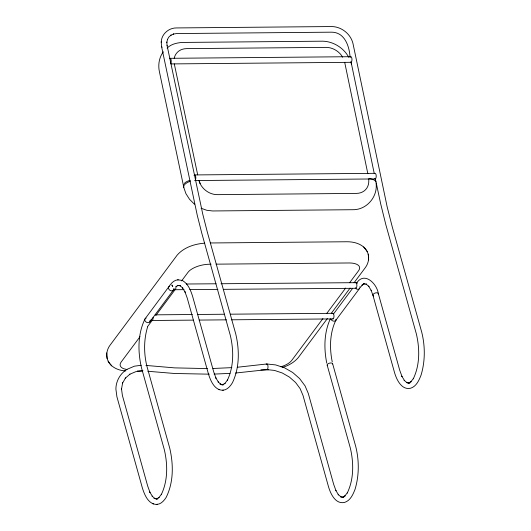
<?xml version="1.0" encoding="UTF-8"?>
<svg xmlns="http://www.w3.org/2000/svg" width="531" height="531" viewBox="0 0 531 531"><rect width="100%" height="100%" fill="white"/><g stroke="black" fill="none" stroke-linecap="round" stroke-linejoin="round"><path stroke-width="0.8" d="M368.846 178.582L368.726 182.359A16.481 13.527 38.2 0 1 356.401 193.41L217.398 194.645A16.859 13.846 38.2 0 1 200.121 183.653L199.019 180.54L200.121 183.653M376.114 183.361C377.807 196.901 366.569 209.964 352.83 209.712L212.672 210.96L206.778 210.289L201.083 208.232M161.232 42.208C161.338 34.249 168.679 27.785 176.518 27.937L331.822 26.55C341.606 26.729 350.719 34.004 352.982 43.535L387.185 206.971L392.23 226.783L421.753 332.287C425.225 346.258 425.238 361.186 421.096 375.019C419.078 380.209 416.477 386.336 410.675 388.207C401.396 390.451 396.365 379.187 394.36 371.972L372.981 295.409L371.096 290.218L371.355 290.656L368.554 286.109L369.012 286.508L365.892 283.946L366.496 284.218L363.264 283.76L363.934 283.853M109.691 363.317C105.304 358.319 106.14 350.4 109.983 345.296L177.195 255.092C184.031 247.26 194.651 243.915 204.74 243.165M365.686 249.504C370.08 254.502 369.244 262.42 365.401 267.531L354.031 282.784M147.538 327.116C143.722 339.86 143.755 353.613 146.968 366.483L169.728 448.131C173.511 464.326 173.71 482.347 166.103 497.487C164.072 500.653 160.807 504.477 156.698 504.357M144.877 319.197C137.609 334.245 137.775 351.967 141.531 367.956L164.298 449.611C167.783 464.386 167.969 480.774 161.245 494.686L161.524 494.195L158.596 497.932L159.068 497.507L155.888 499.173L157.833 498.874L153.944 498.324L155.205 498.689L152.085 496.127L152.543 496.531L149.742 491.978L150.001 492.423L147.684 486.044L122.389 395.449L121.48 388.599L121.526 389.044L122.641 382.824L122.488 383.276L125.522 377.933L125.203 378.284L129.969 374.156L129.557 374.335L135.77 371.687L142.958 370.738M330.229 319.058C324.003 332.718 323.83 348.608 326.764 363.131M335.97 319.981C329.724 332.864 329.419 348.004 332.233 361.823M163.342 51.806C159.114 57.461 157.939 64.769 159.38 71.599L183.759 187.171M145.149 318.713L168.944 286.614C170.942 283.481 174.208 279.744 178.263 279.857M149.742 321.972L173.352 290.125M140.005 336.727L121.194 361.983A16.906 7.208 -12.3 0 0 123.836 368.766L126.982 369.523M147.439 326.764L151.893 320.784M155.855 315.467L175.164 289.548M181.602 280.912L188.04 272.27A16.899 7.182 -12.3 0 1 209.42 264.239L211.086 264.199M322.894 318.6L291.698 360.463A16.906 7.215 -12.3 0 1 280.959 366.795M326.857 313.283L345.674 288.034M349.637 282.718L358.551 270.757A16.906 7.208 -12.4 0 0 348.947 262.971L216.037 264.159M327.348 318.593L298.183 357.721C294.101 362.421 288.545 365.633 282.605 367.352M331.298 313.29L350.082 288.087M333.548 313.927L352.63 288.32M335.698 320.472L359.487 288.539M194.041 175.416L194.3 175.084A2.814 1.122 89.5 0 1 195.687 176.471A2.814 1.122 89.5 0 1 195.342 180.069L195.083 180.401M350.321 57.009L350.447 56.844A2.814 1.122 89.5 0 1 351.834 58.237A2.814 1.122 89.5 0 1 351.489 61.835L351.23 62.167A2.814 1.122 89.5 0 1 350.374 62.041M356.56 283.142C364.359 271.069 377.01 283.746 378.331 293.623L399.704 370.193L402.027 376.565L401.761 376.127L404.569 380.674L404.104 380.276L407.224 382.838L406.62 382.559L409.852 383.017L407.901 383.322L411.087 381.656L410.616 382.088L413.543 378.351L413.271 378.842C419.994 364.923 419.809 348.535 416.317 333.753L385.772 224.454L380.793 204.322L375.344 178.808M360.476 287.278L362.5 284.696L362.029 285.127L364.578 283.793M167.106 48.082C171.048 44.139 176.81 42.845 182.199 42.44L322.841 41.186C333.548 41.504 343.716 47.949 348.801 57.341M126.829 369.423C120.139 373.685 115.877 381.225 115.904 389.17L116.92 396.803L142.335 487.823C144.518 494.859 148.434 504.808 157.368 504.45M175.894 286.713L178.436 285.379M127.241 369.244L134.423 366.178L141.233 365.282M222.715 390.166C227.029 390.258 230.374 386.163 232.392 382.805C239.673 367.731 239.514 349.969 235.744 333.939L207.249 231.821L202.756 214.126L167.079 45.474M237.304 367.26L266.748 363.974L275.642 364.916L284.576 367.837L292.687 372.483L299.617 378.57L305.079 385.904L308.319 393.517L333.687 484.385L336.01 490.757L335.745 490.319L338.552 494.865L338.088 494.467L341.207 497.029L340.603 496.757L343.836 497.215L341.884 497.514L345.07 495.848L344.599 496.279L347.526 492.542L347.254 493.033C353.978 479.121 353.792 462.727 350.301 447.945L327.182 365.136M231.848 367.631L213.011 368.481M229.963 373.393L214.093 374.083M235.479 373.041L266.967 369.629L274.467 370.412L282.24 372.974L289.441 377.096L295.594 382.499L300.095 388.586L303.002 395.416L328.344 486.164C330.348 493.379 335.38 504.642 344.659 502.399C350.46 500.527 353.062 494.407 355.08 489.21C359.221 475.378 359.208 460.45 355.737 446.478L332.618 363.662M207.475 368.587L174.686 367.883L145.906 365.421M209.294 374.176L174.566 373.492L147.797 371.262M169.986 58.31L350.739 56.698M171.028 63.919L350.945 62.313M194.585 174.931L374.972 173.325A2.814 1.122 89.5 0 1 376.127 175.203A2.814 1.122 89.5 0 1 375.729 178.462L375.463 178.794A2.814 1.122 89.5 0 1 374.607 178.668M194.797 180.553L375.178 178.94M210.316 242.972L347.181 241.751C354.894 241.751 363.483 244.34 367.313 251.634M186.321 284.012L216.057 283.78M221.009 283.74L355.644 282.665M174.958 289.727L184.045 289.654M189.826 289.607L217.909 289.382M223.69 289.335L355.85 288.287M155.191 314.837L192.355 314.518M197.313 314.471L224.567 314.239M230.348 314.186L332.758 313.31M152.098 320.485L193.39 320.127M199.171 320.08L226.425 319.841M231.383 319.801L332.964 318.925M137.323 370.983L142.301 370.943M260.913 369.881L268.381 369.815M125.814 370.917C118.825 370.631 111.49 367.664 108.072 361.186M177.792 285.432L177.122 285.346L180.354 285.804L179.75 285.525L182.87 288.087L182.405 287.683L185.206 292.229L184.947 291.791L187.264 298.163L208.351 373.632C210.535 380.667 214.451 390.61 223.385 390.258M218.905 389.628L219.569 389.714M152.888 503.819L153.552 503.912M177.593 279.771L182.067 280.401M182.671 280.673C188.266 284.045 190.748 290.457 192.614 296.384L213.701 371.853L216.017 378.231L215.759 377.787L218.56 382.34L218.102 381.935L221.221 384.497L219.96 384.132L223.85 384.683L221.898 384.982L225.084 383.309L224.613 383.74L227.54 380.004L227.261 380.495C233.985 366.582 233.799 350.195 230.315 335.413L201.846 233.414L197.32 215.573L161.59 46.695M194.505 204.243L189.574 199.351L185.916 193.623L183.779 187.456M363.722 246.948L365.262 248.966M110.116 363.854L111.663 365.879M350.812 62.127L351.535 64.224M174.294 63.912L197.685 174.825M350.095 57.288C349.352 46.27 344.792 32.125 331.444 32.179L176.737 33.559L173.265 34.057L173.624 33.997L170.756 35.298L171.075 35.046L168.825 37.07L167.331 39.699L167.497 39.327L166.847 42.4L166.82 42.029L167.099 45.792M351.104 62.154L374.189 173.225M344.699 62.353L367.844 173.737M161.205 41.843L161.55 46.502M368.647 259.911L368.248 254.117M106.731 352.909L107.129 358.704M162.174 47.146A2.814 1.148 -11.9 0 1 161.796 46.954M373.612 296.032A2.821 1.586 -17.7 0 1 374.767 293.158A2.821 1.586 -17.7 0 1 378.377 294.041M356.58 283.282A2.814 2.31 38.1 0 1 357.151 283.03M359.865 286.767A2.814 2.297 37.4 0 1 358.471 289.203A2.814 2.297 37.4 0 1 355.312 288.067M356.527 283.348A2.814 2.31 38.1 0 1 357.097 283.096M336.07 319.423A2.828 2.131 29.5 0 1 333.714 321.142A2.828 2.131 29.5 0 1 330.806 318.865M327.395 365.428A2.821 1.308 -13.6 0 1 329.439 363.171A2.821 1.308 -13.6 0 1 332.645 364.007M266.204 364.452A2.801 1.122 89.4 0 1 267.04 364.02A2.854 1.142 89.4 0 1 267.996 367.299A2.801 1.122 89.4 0 1 266.655 369.516A2.854 1.142 89.4 0 1 266.396 369.35M142.666 370.691A2.854 1.135 89.6 0 1 142.388 370.452M150.041 320.326A2.828 2.131 29.4 0 1 148.328 322.649A2.828 2.131 29.4 0 1 145.003 320.764A2.828 2.131 29.4 0 1 146.138 318.109M173.783 288.997A2.814 2.297 37.3 0 1 170 290.364A2.814 2.297 37.3 0 1 169.396 286.216M355.279 288.014A2.814 1.122 89.5 0 0 356.507 287.576A2.814 1.122 89.5 0 0 356.799 284.55L356.666 283.893A2.814 1.122 89.5 0 0 355.358 282.817M175.973 286.707A2.814 1.122 89.5 0 1 175.243 289.574A2.814 1.122 89.5 0 1 173.942 288.506M332.472 313.456A2.814 1.122 89.5 0 1 333.78 314.531L333.913 315.188A2.814 1.122 89.5 0 1 332.671 318.885M153.114 317.465A2.814 1.122 89.5 0 1 152.384 320.332A2.814 1.122 89.5 0 1 151.076 319.257M169.701 58.456A2.814 1.122 89.5 0 1 171.088 59.85A2.814 1.122 89.5 0 1 170.743 63.448M174.181 58.49A16.906 13.879 38.2 0 1 186.6 48.626L326.054 47.385A16.906 13.879 38.2 0 1 342.687 57.195M369.53 178.662A11.383 5.137 -5.1 0 1 375.165 180.812A11.224 5.071 -5.1 0 1 376.021 182.033M183.799 187.37A11.27 4.593 -11.9 0 1 190.244 181.25M183.686 186.235A11.27 5.137 -4.3 0 1 183.593 184.894M184.264 183.54A11.27 5.137 -4.3 0 1 190.158 180.314M171.918 285.087L172.714 286.309L171.918 285.087"/></g></svg>
